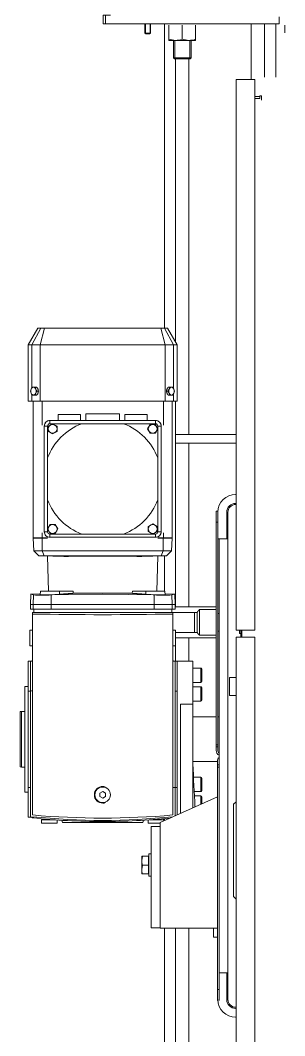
# Model space of a CAD drawing. Header units: millimetres. Extents: x 2179 to 48742, y 3478 to 161002.
# Drawn here: x 22254 to 22491, y 133746 to 134659 of the extents above; entities that cross this region are included whole.
import ezdxf

# ---------------------------------------------------------------- set-up
doc = ezdxf.new("R2010")
doc.units = ezdxf.units.MM
doc.layers.add('0-1', color=7, linetype='Continuous', lineweight=9)
doc.layers.add('2966-1_navrh dispozice stroju-HK_02_dwg-1', color=7, linetype='Continuous', lineweight=9, true_color=0x919191)

# ---------------------------------------------------------------- blocks, each defined once
blk = doc.blocks.new('2966-1_navrh dispozice stroju-HK_02_dwg_SE3863-903213-1NP _ stroje')
at = {"layer": '0-1'}
blk.add_line((3933.35, -1616.25), (3939.65, -1616.25), dxfattribs=at)
at = {"layer": '0-1', "flags": 128}
for points in [[(3933.35, -1618.37), (3936.35, -1618.37), (3936.35, -1617.03), (3936.35, -1616.54), (3939.65, -1616.54)], [(3933.35, -1617.03), (3936.35, -1617.03), (3939.65, -1617.12)]]:
    blk.add_lwpolyline(points, dxfattribs=at)
blk = doc.blocks.new('2966-1_navrh dispozice stroju-HK_02_dwg_SE3862-903214-1NP _ stroje')
at = {"layer": '0-1', "flags": 128}
blk.add_lwpolyline([(3933.35, -1621.47), (3933.35, -1604.47), (3438.35, -1604.47), (3438.35, -1621.47)], close=True, dxfattribs=at)
blk = doc.blocks.new('2966-1_navrh dispozice stroju-HK_02_dwg_SE3861-903215-1NP _ stroje')
at = {"layer": '0-1'}
blk.add_line((3453.6, -1600), (3453.6, -1604.47), dxfattribs=at)
at = {"layer": '0-1', "flags": 128}
blk.add_lwpolyline([(3457, -1598.5), (3453, -1598.5), (3453, -1600), (3455.5, -1600), (3455.5, -1604.47)], dxfattribs=at)
blk = doc.blocks.new('2966-1_navrh dispozice stroju-HK_02_dwg_SE3860-903216-1NP _ stroje')
at = {"layer": '0-1', "flags": 128}
blk.add_lwpolyline([(3992.15, -1621.47), (3992.15, -1627.42), (3976.15, -1627.42), (3976.15, -1621.47)], dxfattribs=at)
blk = doc.blocks.new('2966-1_navrh dispozice stroju-HK_02_dwg_SE3859-903217-1NP _ stroje')
at = {"layer": '0-1', "flags": 128}
blk.add_lwpolyline([(3939.65, -1604.47), (3939.65, -1621.47), (4434.65, -1621.47), (4434.65, -1604.47)], close=True, dxfattribs=at)
blk = doc.blocks.new('2966-1_navrh dispozice stroju-HK_02_dwg_SE2998-903392-1NP _ stroje')
at = {"layer": '0-1'}
for p, q in [((3281.5, -1585.75), (3266.5, -1585.75)), ((3436.5, -1585.75), (3388.5, -1585.75))]:
    blk.add_line(p, q, dxfattribs=at)
blk = doc.blocks.new('2966-1_navrh dispozice stroju-HK_02_dwg_SE2999-903393-1NP _ stroje')
at = {"layer": '0-1'}
for p, q in [((3273.5, -1577.75), (3266.5, -1577.75)), ((3396.5, -1577.75), (3389.5, -1577.75))]:
    blk.add_line(p, q, dxfattribs=at)
blk = doc.blocks.new('2966-1_navrh dispozice stroju-HK_02_dwg_SE2997-903394-1NP _ stroje')
for name in ['2966-1_navrh dispozice stroju-HK_02_dwg_SE2999-903393-1NP _ stroje', '2966-1_navrh dispozice stroju-HK_02_dwg_SE2998-903392-1NP _ stroje']:
    blk.add_blockref(name, (0, 0))
blk = doc.blocks.new('2966-1_navrh dispozice stroju-HK_02_dwg_SE2961-903424-1NP _ stroje')
at = {"layer": '0-1', "flags": 128}
blk.add_lwpolyline([(3757.5, -1621.47), (3757.5, -1675.75), (3765.5, -1675.75), (3765.5, -1621.47)], dxfattribs=at)
blk = doc.blocks.new('2966-1_navrh dispozice stroju-HK_02_dwg_SE2955-903425-1NP _ stroje')
at = {"layer": '0-1'}
blk.add_line((3436.5, -1585.75), (3388.5, -1585.75), dxfattribs=at)
blk = doc.blocks.new('2966-1_navrh dispozice stroju-HK_02_dwg_SE2956-903426-1NP _ stroje')
at = {"layer": '0-1'}
blk.add_line((3436.5, -1595.75), (3388.5, -1595.75), dxfattribs=at)
blk = doc.blocks.new('2966-1_navrh dispozice stroju-HK_02_dwg_SE2957-903427-1NP _ stroje')
at = {"layer": '0-1'}
blk.add_line((3438.35, -1607.75), (3388.5, -1607.75), dxfattribs=at)
blk = doc.blocks.new('2966-1_navrh dispozice stroju-HK_02_dwg_SE2958-903428-1NP _ stroje')
at = {"layer": '0-1'}
for p, q in [((3757.5, -1663.75), (3419.9, -1663.75)), ((3912.5, -1663.75), (3765.5, -1663.75)), ((3961.45, -1663.75), (3940.5, -1663.75)), ((4327.5, -1663.75), (4201.5, -1663.75))]:
    blk.add_line(p, q, dxfattribs=at)
blk = doc.blocks.new('2966-1_navrh dispozice stroju-HK_02_dwg_SE2959-903429-1NP _ stroje')
at = {"layer": '0-1'}
for p, q in [((3674.57, -1675.75), (3419.9, -1675.75)), ((3912.5, -1675.75), (3727.6, -1675.75)), ((3961.5, -1675.75), (3947.5, -1675.75)), ((5464.7, -1675.75), (4201.5, -1675.75))]:
    blk.add_line(p, q, dxfattribs=at)
blk = doc.blocks.new('2966-1_navrh dispozice stroju-HK_02_dwg_SE2960-903430-1NP _ stroje')
at = {"layer": '0-1'}
for p, q in [((3662, -1685.75), (3388.5, -1685.75)), ((3898.5, -1685.75), (3866.68, -1685.75)), ((4104.7, -1685.75), (4102.93, -1685.75)), ((5453, -1685.75), (4201.5, -1685.75))]:
    blk.add_line(p, q, dxfattribs=at)
blk = doc.blocks.new('2966-1_navrh dispozice stroju-HK_02_dwg_SE2954-903431-1NP _ stroje')
for name in ['2966-1_navrh dispozice stroju-HK_02_dwg_SE2955-903425-1NP _ stroje', '2966-1_navrh dispozice stroju-HK_02_dwg_SE2956-903426-1NP _ stroje', '2966-1_navrh dispozice stroju-HK_02_dwg_SE2957-903427-1NP _ stroje', '2966-1_navrh dispozice stroju-HK_02_dwg_SE2958-903428-1NP _ stroje', '2966-1_navrh dispozice stroju-HK_02_dwg_SE2959-903429-1NP _ stroje', '2966-1_navrh dispozice stroju-HK_02_dwg_SE2960-903430-1NP _ stroje']:
    blk.add_blockref(name, (0, 0))
blk = doc.blocks.new('2966-1_navrh dispozice stroju-HK_02_dwg_SE2603-903629-1NP _ stroje')
at = {"layer": '0-1'}
for p, q in [((3397.19, -1698.74), (3388.5, -1698.74)), ((3397.19, -1702.76), (3388.5, -1702.76))]:
    blk.add_line(p, q, dxfattribs=at)
at = {"layer": '0-1', "flags": 128}
for points in [[(3388.5, -1703.25), (3396.7, -1703.25), (3396.7, -1698.25), (3388.5, -1698.25)], [(3396.7, -1698.25), (3397.5, -1699.05), (3397.5, -1702.45), (3396.7, -1703.25)]]:
    blk.add_lwpolyline(points, dxfattribs=at)
blk = doc.blocks.new('2966-1_navrh dispozice stroju-HK_02_dwg_SE2602-903630-1NP _ stroje')
at = {"layer": '0-1'}
blk.add_line((3389.57, -1681.75), (3402.23, -1681.75), dxfattribs=at)
at = {"layer": '0-1', "flags": 128}
for points in [[(3389.57, -1657.75), (3402.23, -1657.75), (3403.3, -1657.75), (3403.3, -1663.75), (3403.3, -1675.75), (3403.3, -1681.75), (3402.23, -1681.75), (3403.3, -1675.75)], [(3389.57, -1669.75), (3402.23, -1669.75), (3403.3, -1663.75)]]:
    blk.add_lwpolyline(points, dxfattribs=at)
at = {"layer": '0-1'}
for centre in [(3384.79, -1663.96), (3384.79, -1675.96)]:
    blk.add_arc(centre, 18.51, 0.65275, 19.60341, dxfattribs=at)
blk = doc.blocks.new('2966-1_navrh dispozice stroju-HK_02_dwg_SE2600-903632-1NP _ stroje')
at = {"layer": '0-1'}
for p, q in [((3403.3, -1662.97), (3419.9, -1662.97)), ((3403.3, -1676.52), (3419.9, -1676.52))]:
    blk.add_line(p, q, dxfattribs=at)
at = {"layer": '0-1', "flags": 128}
for points in [[(3403.3, -1661.75), (3418.9, -1661.75), (3418.9, -1677.75), (3403.3, -1677.75)], [(3418.9, -1677.75), (3419.9, -1676.75), (3419.9, -1662.75), (3418.9, -1661.75)]]:
    blk.add_lwpolyline(points, dxfattribs=at)
blk = doc.blocks.new('2966-1_navrh dispozice stroju-HK_02_dwg_SE2590-903642-1NP _ stroje')
at = {"layer": '0-1', "flags": 128}
for points in [[(3382, -1582.75), (3388.5, -1582.75), (3388.5, -1738.75)], [(3380.5, -1734.13), (3380.5, -1738.75), (3388.5, -1738.75), (3388.5, -1740.75), (3380.5, -1740.75), (3380.5, -1738.75)]]:
    blk.add_lwpolyline(points, dxfattribs=at)
blk = doc.blocks.new('2966-1_navrh dispozice stroju-HK_02_dwg_SE1685-903950-1NP _ stroje')
at = {"layer": '0-1'}
for p, q in [((3918.5, -1636.75), (3918.5, -1637.75)), ((3934.5, -1637.75), (3934.5, -1636.75))]:
    blk.add_line(p, q, dxfattribs=at)
blk = doc.blocks.new('2966-1_navrh dispozice stroju-HK_02_dwg_SE1684-903951-1NP _ stroje')
at = {"layer": '0-1'}
for p, q in [((3912.5, -1676.25), (3912.5, -1639.25)), ((3940.5, -1639.25), (3940.5, -1675.75)), ((3935.5, -1658.75), (3917.5, -1658.75))]:
    blk.add_line(p, q, dxfattribs=at)
at = {"layer": '0-1', "flags": 128}
for points in [[(3915, -1639.25), (3915, -1654.38), (3938, -1654.38), (3938, -1639.25)], [(3935.5, -1675.75), (3935.5, -1656.25), (3917.5, -1656.25), (3917.5, -1678.25)]]:
    blk.add_lwpolyline(points, dxfattribs=at)
at = {"layer": '0-1'}
for points, knots in [([(3917.41, -1656.25), (3917.33, -1656.24), (3917.23, -1656.2), (3917.1, -1656.13), (3917, -1656.08), (3916.91, -1656.02), (3916.82, -1655.96), (3916.73, -1655.9), (3916.64, -1655.83), (3916.56, -1655.77), (3916.47, -1655.7), (3916.38, -1655.63), (3916.3, -1655.56), (3916.21, -1655.49), (3916.13, -1655.42), (3916.05, -1655.35), (3915.96, -1655.28), (3915.88, -1655.2), (3915.8, -1655.13), (3915.72, -1655.06), (3915.64, -1654.98), (3915.56, -1654.91), (3915.48, -1654.84), (3915.4, -1654.76), (3915.32, -1654.68), (3915.24, -1654.61), (3915.13, -1654.51), (3915.05, -1654.43), (3915, -1654.38)], [0, 0, 0, 0, 0.071322, 0.107036, 0.142754, 0.178473, 0.214191, 0.24991, 0.285628, 0.321347, 0.357066, 0.392784, 0.428503, 0.464222, 0.49994, 0.535659, 0.571377, 0.607096, 0.642814, 0.678533, 0.714252, 0.74997, 0.785689, 0.821407, 0.857126, 0.892844, 0.928563, 1, 1, 1, 1]), ([(3938, -1654.38), (3937.95, -1654.43), (3937.87, -1654.51), (3937.77, -1654.61), (3937.69, -1654.68), (3937.61, -1654.76), (3937.53, -1654.84), (3937.45, -1654.91), (3937.37, -1654.98), (3937.29, -1655.06), (3937.2, -1655.13), (3937.12, -1655.2), (3937.04, -1655.28), (3936.96, -1655.35), (3936.87, -1655.42), (3936.79, -1655.49), (3936.71, -1655.56), (3936.62, -1655.63), (3936.53, -1655.7), (3936.45, -1655.77), (3936.36, -1655.83), (3936.27, -1655.9), (3936.18, -1655.96), (3936.09, -1656.02), (3936, -1656.08), (3935.9, -1656.13), (3935.77, -1656.2), (3935.67, -1656.24), (3935.6, -1656.25)], [0, 0, 0, 0, 0.071437, 0.107156, 0.142874, 0.178593, 0.214311, 0.25003, 0.285748, 0.321467, 0.357186, 0.392904, 0.428623, 0.464341, 0.50006, 0.535778, 0.571497, 0.607216, 0.642934, 0.678653, 0.714372, 0.75009, 0.785809, 0.821527, 0.857246, 0.892964, 0.928678, 1, 1, 1, 1])]:
    blk.add_open_spline(points, degree=3, knots=knots, dxfattribs=at)
blk = doc.blocks.new('2966-1_navrh dispozice stroju-HK_02_dwg_SE1683-903952-1NP _ stroje')
at = {"layer": '0-1'}
for p, q in [((4036.5, -1637.75), (3836.5, -1637.75)), ((4036.5, -1639.25), (3836.5, -1639.25)), ((4038.5, -1639.25), (4041.64, -1639.25))]:
    blk.add_line(p, q, dxfattribs=at)
at = {"layer": '0-1', "flags": 128}
for points in [[(3832.14, -1637.75), (3836.5, -1637.75), (3836.5, -1639.25), (3826.5, -1639.25), (3826.5, -1637.75)], [(4038.5, -1637.75), (4036.5, -1637.75), (4036.5, -1639.25), (4038.5, -1639.25), (4038.5, -1637.75), (4041.64, -1637.75)]]:
    blk.add_lwpolyline(points, dxfattribs=at)
at = {"layer": '0-1'}
for radius, end in [(3.36, 315.38166), (4.86, 330.94843)]:
    blk.add_arc((4041.64, -1634.39), radius, 270, end, dxfattribs=at)
blk = doc.blocks.new('2966-1_navrh dispozice stroju-HK_02_dwg_SE1682-903953-1NP _ stroje')
at = {"layer": '0-1', "flags": 128}
blk.add_lwpolyline([(4154.64, -1697.75), (4154.64, -1699.75), (4134.64, -1699.75), (4134.64, -1697.75)], dxfattribs=at)
blk = doc.blocks.new('2966-1_navrh dispozice stroju-HK_02_dwg_SE1681-903954-1NP _ stroje')
at = {"layer": '0-1'}
blk.add_line((4051.36, -1638.25), (4054.5, -1638.25), dxfattribs=at)
at = {"layer": '0-1', "flags": 128}
for points in [[(4256.5, -1636.75), (4056.5, -1636.75), (4056.5, -1638.25), (4054.5, -1638.25), (4054.5, -1636.75)], [(4266.5, -1636.75), (4256.5, -1636.75), (4256.5, -1638.25), (4056.5, -1638.25)], [(4266.5, -1637.72), (4266.5, -1638.25), (4256.5, -1638.25)]]:
    blk.add_lwpolyline(points, dxfattribs=at)
at = {"layer": '0-1'}
blk.add_arc((4051.36, -1633.39), 4.86, 223.7377, 270, dxfattribs=at)
blk = doc.blocks.new('2966-1_navrh dispozice stroju-HK_02_dwg_SE1680-903955-1NP _ stroje')
at = {"layer": '0-1'}
for p, q in [((4136.64, -1699.75), (4136.64, -1700.12)), ((4152.64, -1700.12), (4152.64, -1699.75))]:
    blk.add_line(p, q, dxfattribs=at)
at = {"layer": '0-1', "flags": 128}
for points in [[(4144.64, -1700.12), (4140.64, -1700.12), (4136.64, -1700.12), (4136.64, -1705.43)], [(4140.64, -1706.15), (4136.64, -1705.43), (4136.64, -1706.15), (4140.64, -1706.15), (4148.64, -1706.15), (4152.64, -1706.15), (4152.64, -1705.43), (4152.64, -1700.12), (4148.64, -1700.12), (4144.64, -1700.12), (4144.64, -1705.43), (4148.64, -1706.15)]]:
    blk.add_lwpolyline(points, dxfattribs=at)
at = {"layer": '0-1'}
for centre in [(4140.5, -1693.81), (4148.5, -1693.81)]:
    blk.add_arc(centre, 12.34, 270.65275, 289.60341, dxfattribs=at)
blk = doc.blocks.new('2966-1_navrh dispozice stroju-HK_02_dwg_SE1679-903956-1NP _ stroje')
at = {"layer": '0-1', "flags": 128}
blk.add_lwpolyline([(4241.5, -1628.75), (4241.5, -1636.75), (3851.5, -1636.75), (3851.5, -1628.75)], dxfattribs=at)
blk = doc.blocks.new('2966-1_navrh dispozice stroju-HK_02_dwg_SE1678-903957-1NP _ stroje')
at = {"layer": '0-1'}
for p, q in [((3811.5, -1621.83), (3811.5, -1621.47)), ((3819.5, -1621.83), (3819.5, -1621.47)), ((3820.5, -1621.47), (3820.5, -1621.75)), ((4272.5, -1621.75), (4272.5, -1621.47)), ((4273.5, -1621.47), (4273.5, -1621.83)), ((4281.5, -1621.47), (4281.5, -1621.83)), ((3851.5, -1629.75), (3827.42, -1629.75)), ((3827.5, -1628.75), (4265.5, -1628.75)), ((4265.58, -1629.75), (4241.5, -1629.75)), ((3832.14, -1637.75), (3827.42, -1637.75)), ((3851.5, -1637.75), (3851.5, -1636.75))]:
    blk.add_line(p, q, dxfattribs=at)
for centre, radius, start, end in [((3827.42, -1621.83), 15.92, 180, 270), ((3827.42, -1621.83), 7.92, 180, 270), ((3827.5, -1621.75), 7, 180, 270), ((4265.5, -1621.75), 7, 270, 360), ((4265.58, -1621.83), 15.92, 270, 0), ((4265.58, -1621.83), 7.92, 270, 0)]:
    blk.add_arc(centre, radius, start, end, dxfattribs=at)
blk = doc.blocks.new('2966-1_navrh dispozice stroju-HK_02_dwg_SE1677-903958-1NP _ stroje')
at = {"layer": '0-1', "flags": 128}
blk.add_lwpolyline([(4201.5, -1641.75), (4209.5, -1641.75), (4209.5, -1638.25)], dxfattribs=at)
blk = doc.blocks.new('2966-1_navrh dispozice stroju-HK_02_dwg_SE1676-903959-1NP _ stroje')
at = {"layer": '0-1', "flags": 128}
blk.add_lwpolyline([(4201, -1689.75), (4201, -1697.75), (4110, -1697.75), (4110, -1689.75)], dxfattribs=at)
blk = doc.blocks.new('2966-1_navrh dispozice stroju-HK_02_dwg_SE1675-903960-1NP _ stroje')
at = {"layer": '0-1', "flags": 128}
blk.add_lwpolyline([(4201.5, -1638.25), (4201.5, -1689.75), (4106.5, -1689.75), (4083.33, -1638.25)], dxfattribs=at)
blk = doc.blocks.new('2966-1_navrh dispozice stroju-HK_02_dwg_SE1674-903961-1NP _ stroje')
at = {"layer": '0-1'}
blk.add_line((3968.3, -1652.25), (3979.7, -1652.25), dxfattribs=at)
at = {"layer": '0-1', "flags": 128}
blk.add_lwpolyline([(3967.5, -1660.25), (3967.5, -1653.05), (3980.5, -1653.05), (3980.5, -1660.25)], dxfattribs=at)
at = {"layer": '0-1'}
for centre, start, end in [((3968.3, -1653.05), 90, 180), ((3979.7, -1653.05), 360, 90)]:
    blk.add_arc(centre, 0.8, start, end, dxfattribs=at)
blk = doc.blocks.new('2966-1_navrh dispozice stroju-HK_02_dwg_SE1673-903962-1NP _ stroje')
at = {"layer": '0-1'}
blk.add_line((4083.3, -1652.25), (4089.63, -1652.25), dxfattribs=at)
at = {"layer": '0-1', "flags": 128}
blk.add_lwpolyline([(4082.5, -1658.85), (4082.5, -1653.05), (4089.99, -1653.05)], dxfattribs=at)
at = {"layer": '0-1'}
blk.add_arc((4083.3, -1653.05), 0.8, 90, 180, dxfattribs=at)
blk = doc.blocks.new('2966-1_navrh dispozice stroju-HK_02_dwg_SE1671-903963-1NP _ stroje')
at = {"layer": '0-1'}
for p, q in [((3961.5, -1808.25), (3988.2, -1808.25)), ((4074.8, -1808.25), (4101.5, -1808.25))]:
    blk.add_line(p, q, dxfattribs=at)
blk = doc.blocks.new('2966-1_navrh dispozice stroju-HK_02_dwg_SE1672-903964-1NP _ stroje')
at = {"layer": '0-1'}
for start, end in [(162.62282, 180), (0, 19.9327)]:
    blk.add_arc((4081.5, -1741.25), 7.5, start, end, dxfattribs=at)
blk = doc.blocks.new('2966-1_navrh dispozice stroju-HK_02_dwg_SE1670-903965-1NP _ stroje')
at = {"layer": '0-1'}
for p, q in [((3914.5, -1803.25), (3914.5, -1679.25)), ((4074.8, -1674.25), (4074.8, -1676.25)), ((4104, -1686.5), (4103, -1686.5)), ((3910.5, -1787.49), (3910.5, -1803.71)), ((4103, -1796), (4104, -1796)), ((4102.17, -1804.35), (4101.99, -1803.25))]:
    blk.add_line(p, q, dxfattribs=at)
at = {"layer": '0-1', "flags": 128}
for points in [[(3914.5, -1678.78), (3914.5, -1676.25), (3910.5, -1676.25), (3910.5, -1678.78)], [(3910.5, -1695), (3910.5, -1678.78), (3914.5, -1678.78), (3914.5, -1679.25), (3917.5, -1679.25), (3917.5, -1803.25), (3917.5, -1804.25), (3918.99, -1804.25), (4099.63, -1804.25)], [(3917.5, -1679.25), (3917.5, -1678.25), (3918.99, -1678.25), (4099.63, -1678.25)], [(3933.5, -1678.25), (3933.5, -1675.75), (3947.5, -1675.75), (3947.5, -1678.25)], [(3988.2, -1674.25), (3988.2, -1676.25), (3961.5, -1676.25), (3961.5, -1674.25)], [(4100.43, -1676.25), (4074.8, -1676.25), (3988.2, -1676.25)], [(4104.93, -1686.25), (4104, -1686.25), (4104, -1698.85)], [(3914.5, -1787.49), (3910.5, -1787.49), (3910.5, -1695), (3914.5, -1695)], [(4107, -1689.75), (4107, -1700.25), (4104.1, -1700.25)], [(4104.39, -1777.81), (4106.5, -1777.25), (4106.5, -1705.25), (4104.39, -1704.68)], [(4104.1, -1782.25), (4107, -1782.25), (4107, -1796.25), (4104, -1796.25), (4104, -1783.65)], [(3917.5, -1803.25), (3914.5, -1803.25), (3914.5, -1803.71), (3914.5, -1806.25), (3910.5, -1806.25), (3910.5, -1803.71), (3914.5, -1803.71)], [(3933.5, -1804.25), (3933.5, -1806.75), (3947.5, -1806.75), (3947.5, -1804.25)], [(3961.5, -1808.25), (3961.5, -1806.25), (3988.2, -1806.25), (4074.8, -1806.25)], [(4101.5, -1808.25), (4101.5, -1806.25), (4074.8, -1806.25), (4074.8, -1808.25), (3988.2, -1808.25), (3988.2, -1806.25)], [(3984, -1808.25), (3984, -1811.25), (4079, -1811.25), (4079, -1808.25)]]:
    blk.add_lwpolyline(points, dxfattribs=at)
blk.add_lwpolyline([(4078.61, -1741.25), (4080.06, -1738.75), (4082.95, -1738.75), (4084.39, -1741.25), (4082.95, -1743.75), (4080.06, -1743.75)], close=True, dxfattribs=at)
at = {"layer": '0-1'}
blk.add_circle((4081.5, -1741.25), 7, dxfattribs=at)
for centre, radius, start, end in [((577.59, -1741.25), 3341.99, 358.91985, 1.08015), ((3958.5, -1676.25), 3, 318.18969, 0), ((3388.65, -1741.25), 713.77, 354.93629, 5.06371), ((3504.5, -1741.25), 600, 353.97283, 6.02717), ((3505.5, -1741.25), 600, 360, 5.78936), ((4081.5, -1741.25), 7.5, 180, 270), ((4081.5, -1741.25), 7.5, 270, 360), ((3505.5, -1741.25), 600, 353.96154, 360), ((3958.5, -1806.25), 3, 0, 41.81031), ((4104.5, -1806.25), 3, 139.8126, 180)]:
    blk.add_arc(centre, radius, start, end, dxfattribs=at)
for points in [[(4074.8, -1676.25), (4074.8, -1676.6), (4074.85, -1677.31), (4074.99, -1678.01), (4075.1, -1678.35)], [(3988.2, -1806.25), (3988.2, -1805.89), (3988.16, -1805.18), (3988.02, -1804.48), (3987.9, -1804.14)]]:
    blk.add_open_spline(points, degree=3, knots=[0, 0, 0, 0, 0.500021, 1, 1, 1, 1], dxfattribs=at)
for name in ['2966-1_navrh dispozice stroju-HK_02_dwg_SE1672-903964-1NP _ stroje', '2966-1_navrh dispozice stroju-HK_02_dwg_SE1671-903963-1NP _ stroje']:
    blk.add_blockref(name, (0, 0))
blk = doc.blocks.new('2966-1_navrh dispozice stroju-HK_02_dwg_SE1669-903966-1NP _ stroje')
at = {"layer": '0-1'}
blk.add_line((4066.46, -1652.25), (4077.86, -1652.25), dxfattribs=at)
at = {"layer": '0-1', "flags": 128}
blk.add_lwpolyline([(4065.66, -1659.67), (4065.66, -1653.05), (4078.66, -1653.05), (4078.66, -1659.04)], dxfattribs=at)
at = {"layer": '0-1'}
for centre, start, end in [((4066.46, -1653.05), 90, 180), ((4077.86, -1653.05), 0, 90)]:
    blk.add_arc(centre, 0.8, start, end, dxfattribs=at)
blk = doc.blocks.new('2966-1_navrh dispozice stroju-HK_02_dwg_SE1668-903967-1NP _ stroje')
at = {"layer": '0-1'}
blk.add_line((3985.14, -1652.25), (3996.54, -1652.25), dxfattribs=at)
at = {"layer": '0-1', "flags": 128}
blk.add_lwpolyline([(3984.34, -1660.25), (3984.34, -1653.05), (3997.34, -1653.05), (3997.34, -1660.25)], dxfattribs=at)
at = {"layer": '0-1'}
for centre, start, end in [((3985.14, -1653.05), 90, 180), ((3996.54, -1653.05), 360, 90)]:
    blk.add_arc(centre, 0.8, start, end, dxfattribs=at)
blk = doc.blocks.new('2966-1_navrh dispozice stroju-HK_02_dwg_SE1665-903968-1NP _ stroje')
at = {"layer": '0-1'}
for p, q in [((3850.9, -1795.72), (3850.9, -1796.62)), ((3850.9, -1802.87), (3850.9, -1803.68))]:
    blk.add_line(p, q, dxfattribs=at)
blk = doc.blocks.new('2966-1_navrh dispozice stroju-HK_02_dwg_SE1666-903969-1NP _ stroje')
at = {"layer": '0-1'}
for p, q in [((3850.9, -1686.77), (3850.9, -1687.99)), ((3850.9, -1794.5), (3850.9, -1795.72))]:
    blk.add_line(p, q, dxfattribs=at)
blk = doc.blocks.new('2966-1_navrh dispozice stroju-HK_02_dwg_SE1667-903970-1NP _ stroje')
at = {"layer": '0-1'}
for p, q in [((3850.9, -1678.81), (3850.9, -1679.62)), ((3850.9, -1685.87), (3850.9, -1686.77))]:
    blk.add_line(p, q, dxfattribs=at)
blk = doc.blocks.new('2966-1_navrh dispozice stroju-HK_02_dwg_SE1664-903971-1NP _ stroje')
at = {"layer": '0-1'}
for p, q in [((3850.9, -1678.81), (3862.03, -1679.29)), ((3910.5, -1676.27), (3901.19, -1676.52)), ((3850.9, -1686.77), (3862.03, -1686.97)), ((3867.22, -1706.22), (3866.7, -1686.46)), ((3898.5, -1692.53), (3866.84, -1691.7)), ((3866.7, -1796.04), (3866.64, -1793.75)), ((3866.84, -1790.79), (3898.5, -1789.96)), ((3862.03, -1803.2), (3850.9, -1803.68)), ((3910.5, -1803.69), (3901.83, -1803.46))]:
    blk.add_line(p, q, dxfattribs=at)
at = {"layer": '0-1', "flags": 128}
for points in [[(3866.64, -1688.74), (3866.7, -1686.46), (3866.64, -1683.99), (3862.02, -1679.29), (3862.22, -1686.79)], [(3910.5, -1678.81), (3901.83, -1679.03), (3901.2, -1676.52), (3900.75, -1685.22)], [(3862.03, -1795.52), (3862.03, -1686.97), (3862.22, -1686.79), (3866.64, -1688.74), (3866.64, -1793.75), (3862.22, -1795.7)], [(3901.26, -1702.41), (3898.5, -1702.35), (3898.5, -1685.28), (3901.61, -1685.2)], [(3910.5, -1695), (3901.8, -1695.02), (3901.1, -1741.25), (3901.8, -1787.47), (3910.5, -1787.49)], [(3898.5, -1780.14), (3898.5, -1767.89), (3900.36, -1767.81), (3900.36, -1714.68), (3898.5, -1714.6), (3898.5, -1702.35)], [(3862.03, -1803.2), (3866.64, -1798.5), (3866.7, -1796.04), (3867.22, -1776.27)], [(3901.61, -1797.29), (3898.5, -1797.21), (3898.5, -1780.14), (3901.26, -1780.09)], [(3850.9, -1795.72), (3862.03, -1795.52), (3862.22, -1795.7), (3862.02, -1803.2)], [(3900.75, -1797.27), (3901.19, -1805.85), (3910.5, -1806.22)]]:
    blk.add_lwpolyline(points, dxfattribs=at)
at = {"layer": '0-1'}
for centre, radius, start, end in [((3723.97, -1686.72), 178.03, 357.32745, 2.47631), ((3743.51, -1690.58), 158.19, 355.7123, 1.94766), ((3751.24, -1791.75), 150.47, 357.89224, 4.4478), ((3730.1, -1795.76), 171.91, 357.43198, 2.76426), ((3835.81, -1788.28), 67.74, 344.85819, 347.05205)]:
    blk.add_arc(centre, radius, start, end, dxfattribs=at)
for points, degree, knots in [([(3867.22, -1706.22), (3866.94, -1717.89), (3866.74, -1741.25), (3866.94, -1764.6), (3867.22, -1776.27)], 3, [0, 0, 0, 0, 0.5, 1, 1, 1, 1]), ([(3901.26, -1702.41), (3901.09, -1704.71), (3900.81, -1708.54), (3900.53, -1712.38), (3900.36, -1714.68)], 2, [0, 0, 0, 0.375, 0.625, 1, 1, 1]), ([(3900.36, -1767.81), (3900.53, -1770.11), (3900.81, -1773.95), (3901.09, -1777.78), (3901.26, -1780.09)], 2, [0, 0, 0, 0.375, 0.625, 1, 1, 1])]:
    blk.add_open_spline(points, degree=degree, knots=knots, dxfattribs=at)
for name in ['2966-1_navrh dispozice stroju-HK_02_dwg_SE1667-903970-1NP _ stroje', '2966-1_navrh dispozice stroju-HK_02_dwg_SE1666-903969-1NP _ stroje', '2966-1_navrh dispozice stroju-HK_02_dwg_SE1665-903968-1NP _ stroje']:
    blk.add_blockref(name, (0, 0))
blk = doc.blocks.new('2966-1_navrh dispozice stroju-HK_02_dwg_SE1662-903972-1NP _ stroje')
at = {"layer": '0-1'}
for p, q in [((3850.9, -1691.75), (3850.9, -1687.99)), ((3850.9, -1794.5), (3850.9, -1790.74))]:
    blk.add_line(p, q, dxfattribs=at)
blk = doc.blocks.new('2966-1_navrh dispozice stroju-HK_02_dwg_SE1663-903973-1NP _ stroje')
at = {"layer": '0-1'}
for p, q in [((3850.5, -1687.99), (3850.5, -1691.61)), ((3850.5, -1790.88), (3850.5, -1794.5))]:
    blk.add_line(p, q, dxfattribs=at)
blk = doc.blocks.new('2966-1_navrh dispozice stroju-HK_02_dwg_SE1661-903974-1NP _ stroje')
at = {"layer": '0-1', "flags": 128}
for points in [[(3850.9, -1679.62), (3850.9, -1678.75), (3850.5, -1678.75), (3850.5, -1679.62)], [(3850.9, -1685.87), (3850.9, -1679.62), (3850.5, -1679.62), (3850.5, -1685.87)], [(3850.9, -1796.62), (3850.9, -1794.5), (3850.5, -1794.5), (3850.5, -1796.62)], [(3850.9, -1802.87), (3850.9, -1796.62), (3850.5, -1796.62), (3850.5, -1802.87)]]:
    blk.add_lwpolyline(points, dxfattribs=at)
for points in [[(3850.5, -1687.99), (3850.9, -1687.99), (3850.9, -1685.87), (3850.5, -1685.87)], [(3850.9, -1803.75), (3850.9, -1802.87), (3850.5, -1802.87), (3850.5, -1803.75)]]:
    blk.add_lwpolyline(points, close=True, dxfattribs=at)
for name in ['2966-1_navrh dispozice stroju-HK_02_dwg_SE1663-903973-1NP _ stroje', '2966-1_navrh dispozice stroju-HK_02_dwg_SE1662-903972-1NP _ stroje']:
    blk.add_blockref(name, (0, 0))
blk = doc.blocks.new('2966-1_navrh dispozice stroju-HK_02_dwg_SE1658-903975-1NP _ stroje')
at = {"layer": '0-1'}
for p, q in [((3749.11, -1686.75), (3727.6, -1686.75)), ((3850.5, -1686.75), (3845.89, -1686.75))]:
    blk.add_line(p, q, dxfattribs=at)
blk = doc.blocks.new('2966-1_navrh dispozice stroju-HK_02_dwg_SE1659-903976-1NP _ stroje')
at = {"layer": '0-1'}
for p, q in [((3749.11, -1795.75), (3727.6, -1795.75)), ((3850.5, -1795.75), (3845.89, -1795.75))]:
    blk.add_line(p, q, dxfattribs=at)
blk = doc.blocks.new('2966-1_navrh dispozice stroju-HK_02_dwg_SE1660-903977-1NP _ stroje')
at = {"layer": '0-1'}
for p, q in [((3850.5, -1686.75), (3850.5, -1691.61)), ((3850.5, -1790.88), (3850.5, -1795.75))]:
    blk.add_line(p, q, dxfattribs=at)
blk = doc.blocks.new('2966-1_navrh dispozice stroju-HK_02_dwg_SE1657-903978-1NP _ stroje')
at = {"layer": '0-1', "flags": 128}
for points in [[(3850.5, -1686.75), (3850.5, -1678.75), (3727.6, -1678.75)], [(3850.5, -1795.75), (3850.5, -1803.75), (3727.6, -1803.75)]]:
    blk.add_lwpolyline(points, dxfattribs=at)
for name in ['2966-1_navrh dispozice stroju-HK_02_dwg_SE1658-903975-1NP _ stroje', '2966-1_navrh dispozice stroju-HK_02_dwg_SE1660-903977-1NP _ stroje', '2966-1_navrh dispozice stroju-HK_02_dwg_SE1659-903976-1NP _ stroje']:
    blk.add_blockref(name, (0, 0))
blk = doc.blocks.new('2966-1_navrh dispozice stroju-HK_02_dwg_SE1656-903979-1NP _ stroje')
at = {"layer": '0-1'}
for p, q in [((3745, -1788.75), (3745, -1693.75)), ((3750, -1688.75), (3845, -1688.75)), ((3850, -1693.75), (3850, -1788.75)), ((3845, -1793.75), (3750, -1793.75))]:
    blk.add_line(p, q, dxfattribs=at)
at = {"layer": '0-1', "flags": 128}
for points in [[(3745, -1701.25), (3739.6, -1701.25), (3739.6, -1721.25), (3745, -1721.25)], [(3745, -1726.25), (3739.1, -1726.25), (3739.1, -1756.25), (3745, -1756.25)], [(3745, -1761.25), (3739.6, -1761.25), (3739.6, -1781.25), (3745, -1781.25)]]:
    blk.add_lwpolyline(points, dxfattribs=at)
at = {"layer": '0-1'}
for centre, start, end in [((3750, -1693.75), 89.99841, 180.00159), ((3845, -1693.75), 359.99841, 90.00159), ((3750, -1788.75), 179.99841, 270.00159), ((3845, -1788.75), 269.99841, 0.00159)]:
    blk.add_arc(centre, 5, start, end, dxfattribs=at)
blk = doc.blocks.new('2966-1_navrh dispozice stroju-HK_02_dwg_SE1652-903980-1NP _ stroje')
at = {"layer": '0-1'}
for p, q in [((3847.05, -1693.75), (3847.05, -1696.12)), ((3847.05, -1696.37), (3847.05, -1722.44))]:
    blk.add_line(p, q, dxfattribs=at)
blk = doc.blocks.new('2966-1_navrh dispozice stroju-HK_02_dwg_SE1653-903981-1NP _ stroje')
at = {"layer": '0-1'}
for p, q in [((3842.38, -1790.8), (3816.31, -1790.8)), ((3845, -1790.8), (3842.62, -1790.8))]:
    blk.add_line(p, q, dxfattribs=at)
blk = doc.blocks.new('2966-1_navrh dispozice stroju-HK_02_dwg_SE1654-903982-1NP _ stroje')
at = {"layer": '0-1'}
for p, q in [((3747.95, -1786.12), (3747.95, -1760.06)), ((3747.95, -1788.75), (3747.95, -1786.37))]:
    blk.add_line(p, q, dxfattribs=at)
blk = doc.blocks.new('2966-1_navrh dispozice stroju-HK_02_dwg_SE1655-903983-1NP _ stroje')
at = {"layer": '0-1'}
for p, q in [((3750, -1691.7), (3752.38, -1691.7)), ((3752.62, -1691.7), (3778.69, -1691.7))]:
    blk.add_line(p, q, dxfattribs=at)
blk = doc.blocks.new('2966-1_navrh dispozice stroju-HK_02_dwg_SE1651-903984-1NP _ stroje')
at = {"layer": '0-1', "flags": 128}
for points in [[(3747.95, -1760.06), (3747.95, -1722.44), (3747.95, -1693.75), (3745, -1693.75), (3745, -1788.75), (3747.95, -1788.75)], [(3778.69, -1691.7), (3816.31, -1691.7), (3845, -1691.7), (3845, -1688.75), (3750, -1688.75), (3750, -1691.7)], [(3847.05, -1722.44), (3847.05, -1760.06), (3847.05, -1788.75), (3850, -1788.75), (3850, -1693.75), (3847.05, -1693.75)], [(3816.31, -1790.8), (3778.69, -1790.8), (3750, -1790.8), (3750, -1793.75), (3845, -1793.75), (3845, -1790.8)]]:
    blk.add_lwpolyline(points, dxfattribs=at)
for points in [[(3752.5, -1691.63), (3756.5, -1693.93), (3756.5, -1696.25), (3756.5, -1698.56), (3752.5, -1700.87), (3748.5, -1698.56), (3748.5, -1696.25), (3748.5, -1693.93)], [(3847.12, -1696.25), (3844.81, -1700.25), (3842.5, -1700.25), (3840.19, -1700.25), (3837.88, -1696.25), (3840.19, -1692.25), (3842.5, -1692.25), (3844.81, -1692.25)], [(3747.88, -1786.25), (3750.19, -1782.25), (3752.5, -1782.25), (3754.81, -1782.25), (3757.12, -1786.25), (3754.81, -1790.25), (3752.5, -1790.25), (3750.19, -1790.25)], [(3842.5, -1790.87), (3838.5, -1788.56), (3838.5, -1786.25), (3838.5, -1783.93), (3842.5, -1781.63), (3846.5, -1783.93), (3846.5, -1786.25), (3846.5, -1788.56)]]:
    blk.add_lwpolyline(points, close=True, dxfattribs=at)
at = {"layer": '0-1'}
for centre, radius, start, end in [((3750, -1693.75), 5, 90, 180), ((3797.5, -1741.25), 53, 110.78709, 159.21291), ((3750, -1693.75), 2.05, 90, 180), ((3752.5, -1696.25), 4, 0, 180), ((3752.5, -1696.25), 4, 180, 0), ((3797.5, -1741.25), 53, 20.78709, 69.21291), ((3842.5, -1696.25), 4, 90, 270), ((3842.5, -1696.25), 4, 270, 90), ((3845, -1693.75), 5, 360, 90), ((3845, -1693.75), 2.05, 360, 90), ((3797.5, -1741.25), 53, 200.78709, 249.21291), ((3797.5, -1741.25), 53, 290.78709, 339.21291), ((3750, -1788.75), 5, 180, 270), ((3750, -1788.75), 2.05, 180, 270), ((3752.5, -1786.25), 4, 90, 270), ((3752.5, -1786.25), 4, 270, 90), ((3842.5, -1786.25), 4, 0, 180), ((3842.5, -1786.25), 4, 180, 0), ((3845, -1788.75), 2.05, 270, 360), ((3845, -1788.75), 5, 270, 360)]:
    blk.add_arc(centre, radius, start, end, dxfattribs=at)
for name in ['2966-1_navrh dispozice stroju-HK_02_dwg_SE1655-903983-1NP _ stroje', '2966-1_navrh dispozice stroju-HK_02_dwg_SE1652-903980-1NP _ stroje', '2966-1_navrh dispozice stroju-HK_02_dwg_SE1654-903982-1NP _ stroje', '2966-1_navrh dispozice stroju-HK_02_dwg_SE1653-903981-1NP _ stroje']:
    blk.add_blockref(name, (0, 0))
blk = doc.blocks.new('2966-1_navrh dispozice stroju-HK_02_dwg_SE1647-903985-1NP _ stroje')
at = {"layer": '0-1'}
for points, knots in [([(3718.34, -1799), (3717.86, -1799.03), (3716.9, -1799.22), (3716.05, -1799.73), (3715.71, -1800.08)], [0, 0, 0, 0, 0.500183, 1, 1, 1, 1]), ([(3721.49, -1800.08), (3721.15, -1799.73), (3720.31, -1799.22), (3719.35, -1799.03), (3718.86, -1799)], [0, 0, 0, 0, 0.499817, 1, 1, 1, 1])]:
    blk.add_open_spline(points, degree=3, knots=knots, dxfattribs=at)
blk = doc.blocks.new('2966-1_navrh dispozice stroju-HK_02_dwg_SE1648-903986-1NP _ stroje')
at = {"layer": '0-1'}
for points, knots in [([(3715.71, -1682.8), (3716.05, -1683.15), (3716.9, -1683.65), (3717.86, -1683.84), (3718.34, -1683.87)], [0, 0, 0, 0, 0.499817, 1, 1, 1, 1]), ([(3718.86, -1683.87), (3719.35, -1683.84), (3720.31, -1683.65), (3721.15, -1683.15), (3721.49, -1682.8)], [0, 0, 0, 0, 0.500183, 1, 1, 1, 1])]:
    blk.add_open_spline(points, degree=3, knots=knots, dxfattribs=at)
blk = doc.blocks.new('2966-1_navrh dispozice stroju-HK_02_dwg_SE1649-903987-1NP _ stroje')
at = {"layer": '0-1'}
for p, q in [((3716.39, -1677.5), (3677, -1677.5)), ((3727.6, -1677.5), (3720.8, -1677.5))]:
    blk.add_line(p, q, dxfattribs=at)
blk = doc.blocks.new('2966-1_navrh dispozice stroju-HK_02_dwg_SE1650-903988-1NP _ stroje')
at = {"layer": '0-1'}
for p, q in [((3715.67, -1805), (3677, -1805)), ((3727.6, -1805), (3721.52, -1805))]:
    blk.add_line(p, q, dxfattribs=at)
blk = doc.blocks.new('2966-1_navrh dispozice stroju-HK_02_dwg_SE1646-903989-1NP _ stroje')
at = {"layer": '0-1'}
for p, q in [((3677, -1805), (3677, -1808.15)), ((3718.6, -1798.89), (3718.6, -1800.37))]:
    blk.add_line(p, q, dxfattribs=at)
at = {"layer": '0-1', "flags": 128}
blk.add_lwpolyline([(3662, -1683), (3662, -1685.8), (3677, -1677.5), (3677, -1674.34)], close=True, dxfattribs=at)
for points in [[(3677, -1674.34), (3727.6, -1674.34), (3727.6, -1677.5), (3727.6, -1685.17), (3677, -1685.17), (3677, -1797.33), (3662, -1793.58), (3662, -1688.91)], [(3662, -1685.8), (3662, -1688.91), (3677, -1685.17), (3677, -1677.5)], [(3718.6, -1683.98), (3716.85, -1683.26), (3715.1, -1682.55), (3715.1, -1681.07), (3715.1, -1679.42), (3715.1, -1678.22)], [(3722.1, -1678.22), (3722.1, -1679.42), (3722.1, -1681.07), (3722.1, -1682.55), (3720.35, -1683.26), (3718.6, -1683.98), (3718.6, -1682.5)], [(3662, -1793.58), (3662, -1796.7), (3677, -1805), (3677, -1797.33), (3727.6, -1797.33), (3727.6, -1685.17)], [(3662, -1796.7), (3662, -1799.49), (3677, -1808.15), (3727.6, -1808.15), (3727.6, -1805), (3727.6, -1797.33)], [(3715.1, -1804.66), (3715.1, -1803.45), (3715.1, -1801.8), (3715.1, -1800.32), (3716.85, -1799.61), (3718.6, -1798.89), (3720.35, -1799.61), (3722.1, -1800.32), (3722.1, -1801.8), (3722.1, -1803.45), (3722.1, -1804.66)]]:
    blk.add_lwpolyline(points, dxfattribs=at)
at = {"layer": '0-1'}
for centre, radius, start, end in [((3721, -1687.15), 10.71, 112.80964, 123.44478), ((3719.96, -1684.94), 8.27, 99.43181, 112.05828), ((3717.25, -1684.94), 8.27, 67.94172, 80.56819), ((3716.2, -1687.15), 10.71, 56.55522, 67.19036), ((3713.75, -1689.23), 8.27, 67.94172, 80.56819), ((3712.7, -1691.43), 10.71, 56.55522, 67.19036), ((3724.5, -1691.43), 10.71, 112.80964, 123.44478), ((3723.46, -1689.23), 8.27, 99.43181, 112.05828), ((3716.91, -1801.47), 1.81, 150.03284, 196.94583), ((3713.75, -1793.64), 8.27, 279.43181, 292.05828), ((3721, -1795.72), 10.71, 236.55522, 247.19036), ((3712.7, -1791.44), 10.71, 292.80964, 303.44478), ((3719.96, -1797.93), 8.27, 247.94172, 260.56819), ((3724.5, -1791.44), 10.71, 236.55522, 247.19036), ((3717.25, -1797.93), 8.27, 279.43181, 292.05828), ((3723.46, -1793.64), 8.27, 247.94172, 260.56819), ((3716.2, -1795.72), 10.71, 292.80964, 303.44478), ((3720.29, -1801.47), 1.81, 343.11357, 29.90776)]:
    blk.add_arc(centre, radius, start, end, dxfattribs=at)
for points, knots in [([(3716.85, -1677.28), (3716.55, -1677.4), (3716.12, -1677.64), (3715.64, -1678.09), (3715.25, -1678.61), (3715.1, -1679.09), (3715.1, -1679.42)], [0, 0, 0, 0, 0.333545, 0.500261, 0.66691, 1, 1, 1, 1]), ([(3715.1, -1679.42), (3715.1, -1679.75), (3715.25, -1680.23), (3715.64, -1680.76), (3716.12, -1681.2), (3716.55, -1681.44), (3716.85, -1681.57)], [0, 0, 0, 0, 0.33309, 0.499739, 0.666455, 1, 1, 1, 1]), ([(3722.1, -1679.42), (3722.1, -1679.09), (3721.96, -1678.61), (3721.57, -1678.09), (3721.09, -1677.64), (3720.65, -1677.4), (3720.35, -1677.28)], [0, 0, 0, 0, 0.33309, 0.499739, 0.666455, 1, 1, 1, 1]), ([(3720.35, -1681.57), (3720.65, -1681.44), (3721.09, -1681.2), (3721.57, -1680.76), (3721.96, -1680.23), (3722.1, -1679.75), (3722.1, -1679.42)], [0, 0, 0, 0, 0.333545, 0.500261, 0.66691, 1, 1, 1, 1]), ([(3716.85, -1801.31), (3716.55, -1801.43), (3716.12, -1801.67), (3715.64, -1802.11), (3715.25, -1802.64), (3715.1, -1803.12), (3715.1, -1803.45)], [0, 0, 0, 0, 0.333545, 0.500261, 0.66691, 1, 1, 1, 1]), ([(3715.1, -1803.45), (3715.1, -1803.78), (3715.25, -1804.26), (3715.64, -1804.79), (3716.12, -1805.23), (3716.55, -1805.47), (3716.85, -1805.59)], [0, 0, 0, 0, 0.33309, 0.499739, 0.666455, 1, 1, 1, 1]), ([(3722.1, -1803.45), (3722.1, -1803.12), (3721.96, -1802.64), (3721.57, -1802.11), (3721.09, -1801.67), (3720.65, -1801.43), (3720.35, -1801.31)], [0, 0, 0, 0, 0.33309, 0.499739, 0.666455, 1, 1, 1, 1]), ([(3720.35, -1805.59), (3720.65, -1805.47), (3721.09, -1805.23), (3721.57, -1804.79), (3721.96, -1804.26), (3722.1, -1803.78), (3722.1, -1803.45)], [0, 0, 0, 0, 0.333545, 0.500261, 0.66691, 1, 1, 1, 1])]:
    blk.add_open_spline(points, degree=3, knots=knots, dxfattribs=at)
for points in [[(3720.35, -1677.28), (3719.8, -1677.05), (3718.6, -1676.84), (3717.41, -1677.05), (3716.85, -1677.28)], [(3716.85, -1681.57), (3717.41, -1681.79), (3718.6, -1682), (3719.8, -1681.79), (3720.35, -1681.57)], [(3720.35, -1801.31), (3719.8, -1801.08), (3718.6, -1800.87), (3717.41, -1801.08), (3716.85, -1801.31)], [(3716.85, -1805.59), (3717.41, -1805.82), (3718.6, -1806.03), (3719.8, -1805.82), (3720.35, -1805.59)]]:
    blk.add_open_spline(points, degree=3, dxfattribs=at)
for name in ['2966-1_navrh dispozice stroju-HK_02_dwg_SE1649-903987-1NP _ stroje', '2966-1_navrh dispozice stroju-HK_02_dwg_SE1648-903986-1NP _ stroje', '2966-1_navrh dispozice stroju-HK_02_dwg_SE1650-903988-1NP _ stroje', '2966-1_navrh dispozice stroju-HK_02_dwg_SE1647-903985-1NP _ stroje']:
    blk.add_blockref(name, (0, 0))
blk = doc.blocks.new('2966-1_navrh dispozice stroju-HK_02_dwg_SE1645-903990-1NP _ stroje')
at = {"layer": '0-1'}
blk.add_line((4093.23, -1660.25), (3999.95, -1660.25), dxfattribs=at)
at = {"layer": '0-1', "flags": 128}
blk.add_lwpolyline([(4098.18, -1671.25), (3999.95, -1671.25), (3999.95, -1660.25), (3961.45, -1660.25), (3961.45, -1674.25), (4099.53, -1674.25)], dxfattribs=at)
at = {"layer": '0-1'}
blk.add_arc((4537.26, -11143.21), 9495.28, 92.685438, 92.918853, dxfattribs=at)
blk = doc.blocks.new('2966-1_navrh dispozice stroju-HK_02_dwg_SE1644-903991-1NP _ stroje')
at = {"layer": '0-1', "flags": 128}
blk.add_lwpolyline([(3991.5, -1811.26), (4071.5, -1811.26), (4071.5, -1811.25)], dxfattribs=at)
blk = doc.blocks.new('2966-1_navrh dispozice stroju-HK_02_dwg_SE1643-903992-1NP _ stroje')
at = {"layer": '0-1'}
blk.add_line((4006.5, -1811.26), (4006.5, -1814.25), dxfattribs=at)
at = {"layer": '0-1', "flags": 128}
blk.add_lwpolyline([(4056.5, -1814.25), (4006.5, -1814.25), (4006.68, -1815.25), (4056.33, -1815.25), (4056.5, -1814.25), (4056.5, -1811.26)], dxfattribs=at)
blk = doc.blocks.new('2966-1_navrh dispozice stroju-HK_02_dwg_SE1641-903994-1NP _ stroje')
at = {"layer": '0-1'}
for p, q in [((4011.5, -1636.75), (4011.5, -1637.75)), ((4011.5, -1639.25), (4011.5, -1660.25))]:
    blk.add_line(p, q, dxfattribs=at)
blk = doc.blocks.new('2966-1_navrh dispozice stroju-HK_02_dwg_SE1640-903995-1NP _ stroje')
at = {"layer": '0-1'}
blk.add_line((4051.5, -1660.25), (4051.5, -1638.25), dxfattribs=at)
blk.add_blockref('2966-1_navrh dispozice stroju-HK_02_dwg_SE1641-903994-1NP _ stroje', (0, 0))
blk = doc.blocks.new('2966-1_navrh dispozice stroju-HK_02_dwg_SE1631-903998-1NP _ stroje')
at = {"layer": '0-1', "flags": 128}
blk.add_lwpolyline([(4087.72, -1621.47), (4090, -1623.75), (4173, -1623.75), (4175.28, -1621.47)], dxfattribs=at)
blk = doc.blocks.new('2966-1_navrh dispozice stroju-HK_02_dwg-876232-1NP _ stroje')
at = {"rotation": 328.989640494807}
for name in ['2966-1_navrh dispozice stroju-HK_02_dwg_SE2954-903431-1NP _ stroje', '2966-1_navrh dispozice stroju-HK_02_dwg_SE2997-903394-1NP _ stroje', '2966-1_navrh dispozice stroju-HK_02_dwg_SE2590-903642-1NP _ stroje', '2966-1_navrh dispozice stroju-HK_02_dwg_SE3862-903214-1NP _ stroje', '2966-1_navrh dispozice stroju-HK_02_dwg_SE3861-903215-1NP _ stroje', '2966-1_navrh dispozice stroju-HK_02_dwg_SE2602-903630-1NP _ stroje', '2966-1_navrh dispozice stroju-HK_02_dwg_SE2600-903632-1NP _ stroje', '2966-1_navrh dispozice stroju-HK_02_dwg_SE2603-903629-1NP _ stroje', '2966-1_navrh dispozice stroju-HK_02_dwg_SE1646-903989-1NP _ stroje', '2966-1_navrh dispozice stroju-HK_02_dwg_SE2961-903424-1NP _ stroje', '2966-1_navrh dispozice stroju-HK_02_dwg_SE1678-903957-1NP _ stroje', '2966-1_navrh dispozice stroju-HK_02_dwg_SE1657-903978-1NP _ stroje', '2966-1_navrh dispozice stroju-HK_02_dwg_SE1656-903979-1NP _ stroje', '2966-1_navrh dispozice stroju-HK_02_dwg_SE1683-903952-1NP _ stroje', '2966-1_navrh dispozice stroju-HK_02_dwg_SE1651-903984-1NP _ stroje', '2966-1_navrh dispozice stroju-HK_02_dwg_SE1679-903956-1NP _ stroje', '2966-1_navrh dispozice stroju-HK_02_dwg_SE3859-903217-1NP _ stroje', '2966-1_navrh dispozice stroju-HK_02_dwg_SE1664-903971-1NP _ stroje', '2966-1_navrh dispozice stroju-HK_02_dwg_SE1684-903951-1NP _ stroje', '2966-1_navrh dispozice stroju-HK_02_dwg_SE3863-903213-1NP _ stroje', '2966-1_navrh dispozice stroju-HK_02_dwg_SE1661-903974-1NP _ stroje', '2966-1_navrh dispozice stroju-HK_02_dwg_SE1685-903950-1NP _ stroje', '2966-1_navrh dispozice stroju-HK_02_dwg_SE3860-903216-1NP _ stroje', '2966-1_navrh dispozice stroju-HK_02_dwg_SE1670-903965-1NP _ stroje', '2966-1_navrh dispozice stroju-HK_02_dwg_SE1645-903990-1NP _ stroje', '2966-1_navrh dispozice stroju-HK_02_dwg_SE1674-903961-1NP _ stroje', '2966-1_navrh dispozice stroju-HK_02_dwg_SE1668-903967-1NP _ stroje', '2966-1_navrh dispozice stroju-HK_02_dwg_SE1640-903995-1NP _ stroje', '2966-1_navrh dispozice stroju-HK_02_dwg_SE1681-903954-1NP _ stroje', '2966-1_navrh dispozice stroju-HK_02_dwg_SE1631-903998-1NP _ stroje', '2966-1_navrh dispozice stroju-HK_02_dwg_SE1675-903960-1NP _ stroje', '2966-1_navrh dispozice stroju-HK_02_dwg_SE1669-903966-1NP _ stroje', '2966-1_navrh dispozice stroju-HK_02_dwg_SE1673-903962-1NP _ stroje', '2966-1_navrh dispozice stroju-HK_02_dwg_SE1676-903959-1NP _ stroje', '2966-1_navrh dispozice stroju-HK_02_dwg_SE1677-903958-1NP _ stroje', '2966-1_navrh dispozice stroju-HK_02_dwg_SE1680-903955-1NP _ stroje', '2966-1_navrh dispozice stroju-HK_02_dwg_SE1682-903953-1NP _ stroje', '2966-1_navrh dispozice stroju-HK_02_dwg_SE1644-903991-1NP _ stroje', '2966-1_navrh dispozice stroju-HK_02_dwg_SE1643-903992-1NP _ stroje']:
    blk.add_blockref(name, (-62300.54, 46431.8), dxfattribs=at)

msp = doc.modelspace()

# ---------------------------------------------------------------- block references
at = {"layer": '2966-1_navrh dispozice stroju-HK_02_dwg-1', "rotation": 301.0103595051887}
msp.add_blockref('2966-1_navrh dispozice stroju-HK_02_dwg-876232-1NP _ stroje', (16370.46, 60726.75), dxfattribs=at)

doc.saveas('drawing.dxf')
